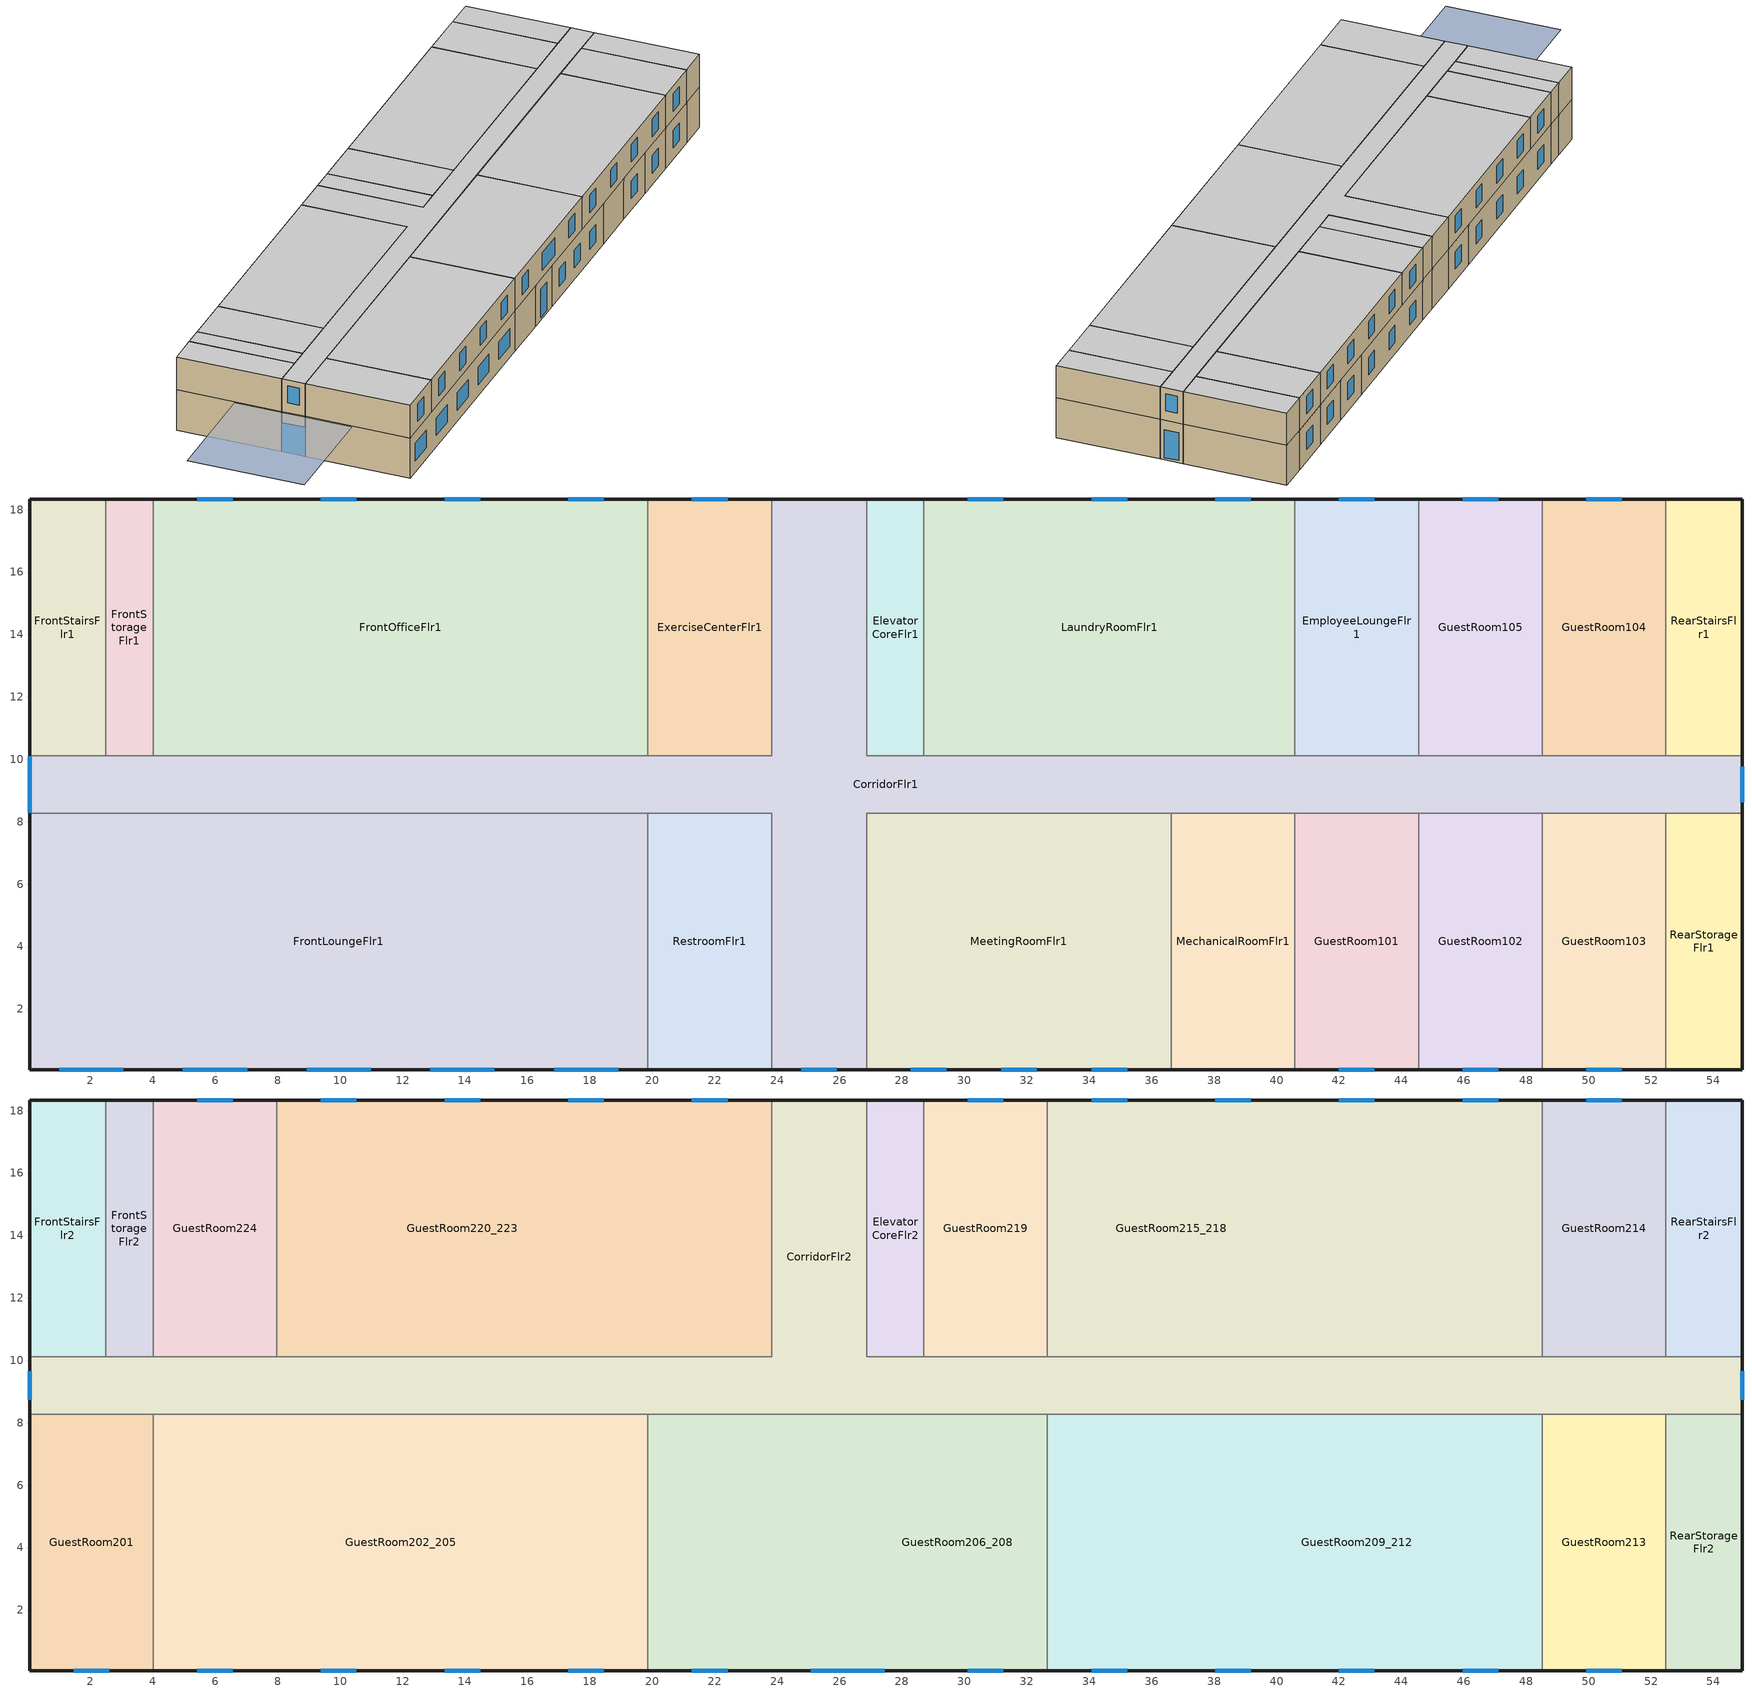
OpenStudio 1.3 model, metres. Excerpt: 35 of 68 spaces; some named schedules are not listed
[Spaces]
FrontStairsFlr1
 floor ground (ext-slab): 2.49,18.34 2.49,10.11 0.05,10.11 0.05,18.34 z0
 wall outside (Steel Frame Res Ext Wall): 2.49,18.34 0.05,18.34 0.05,10.11 z0:3.35
 wall to CorridorFlr1 (int-walls): 0.05,10.11 2.49,10.11 z0:3.35
 wall to FrontStorageFlr1 (int-walls): 2.49,10.11 2.49,18.34 z0:3.35
GuestRoom104
 floor ground (ext-slab): 52.47,18.34 52.47,10.11 48.51,10.11 48.51,18.34 z0
 wall outside (Steel Frame Res Ext Wall): 52.47,18.34 48.51,18.34 z0:3.35
 wall to RearStairsFlr1 (int-walls): 52.47,10.11 52.47,18.34 z0:3.35
 wall to GuestRoom105 (int-walls): 48.51,18.34 48.51,10.11 z0:3.35
 wall to CorridorFlr1 (int-walls): 48.51,10.11 52.47,10.11 z0:3.35
 window (Window Res Fixed): 51.06,18.34 49.92,18.34 z0.95:2.4
CorridorFlr1
 floor ground (ext-slab): 26.87,18.34 26.87,10.11 54.91,10.11 54.91,8.28 26.87,8.28 26.87,0.05 23.82,0.05 23.82,8.28 0.05,8.28 0.05,10.11 23.82,10.11 23.82,18.34 z0
 wall outside (Steel Frame Res Ext Wall): 54.91,8.28 54.91,10.11 / 23.82,0.05 26.87,0.05 / 0.05,10.11 0.05,8.28 / 26.87,18.34 23.82,18.34 z0:3.35
 wall to LaundryRoomFlr1 (int-walls): 40.59,10.11 28.7,10.11 z0:3.35
 wall to ExerciseCenterFlr1 (int-walls): 23.82,18.34 23.82,10.11 19.86,10.11 z0:3.35
 wall to RearStorageFlr1 (int-walls): 52.47,8.28 54.91,8.28 z0:3.35
 wall to GuestRoom103 (int-walls): 48.51,8.28 52.47,8.28 z0:3.35
 wall to EmployeeLoungeFlr1 (int-walls): 44.55,10.11 40.59,10.11 z0:3.35
 wall to RestroomFlr1 (int-walls): 19.86,8.28 23.82,8.28 23.82,0.05 z0:3.35
 wall to MechanicalRoomFlr1 (int-walls): 36.62,8.28 40.59,8.28 z0:3.35
 wall to ElevatorCoreFlr1 (int-walls): 28.7,10.11 26.87,10.11 26.87,18.34 z0:3.35
 wall to GuestRoom105 (int-walls): 48.51,10.11 44.55,10.11 z0:3.35
 wall to RearStairsFlr1 (int-walls): 54.91,10.11 52.47,10.11 z0:3.35
 wall to MeetingRoomFlr1 (int-walls): 26.87,0.05 26.87,8.28 36.62,8.28 z0:3.35
 wall to GuestRoom102 (int-walls): 44.55,8.28 48.51,8.28 z0:3.35
 wall to GuestRoom101 (int-walls): 40.59,8.28 44.55,8.28 z0:3.35
 wall to FrontStorageFlr1 (int-walls): 4.01,10.11 2.49,10.11 z0:3.35
 wall to FrontLoungeFlr1 (int-walls): 0.05,8.28 19.86,8.28 z0:3.35
 wall to FrontOfficeFlr1 (int-walls): 19.86,10.11 4.01,10.11 z0:3.35
 window (Window Non-res Fixed): 54.91,8.62 54.91,9.76 / 24.78,0.05 25.92,0.05 z0.19:2.55; 0.05,10.11 0.05,8.28 z0:2.44
GuestRoom103
 floor ground (ext-slab): 52.47,8.28 52.47,0.05 48.51,0.05 48.51,8.28 z0
 wall outside (Steel Frame Res Ext Wall): 48.51,0.05 52.47,0.05 z0:3.35
 wall to GuestRoom102 (int-walls): 48.51,8.28 48.51,0.05 z0:3.35
 wall to RearStorageFlr1 (int-walls): 52.47,0.05 52.47,8.28 z0:3.35
 window (Window Res Fixed): 49.92,0.05 51.06,0.05 z0.95:2.4
FrontOfficeFlr1
 floor ground (ext-slab): 19.86,18.34 19.86,10.11 4.01,10.11 4.01,18.34 z0
 wall outside (Steel Frame Res Ext Wall): 19.86,18.34 4.01,18.34 z0:3.35
 wall to ExerciseCenterFlr1 (int-walls): 19.86,10.11 19.86,18.34 z0:3.35
 wall to FrontStorageFlr1 (int-walls): 4.01,18.34 4.01,10.11 z0:3.35
 window (Window Non-res Fixed): 6.56,18.34 5.42,18.34 / 14.49,18.34 13.35,18.34 / 18.45,18.34 17.31,18.34 / 10.52,18.34 9.38,18.34 z0.95:2.4
EmployeeLoungeFlr1
 floor ground (ext-slab): 44.55,18.34 44.55,10.11 40.59,10.11 40.59,18.34 z0
 wall outside (Steel Frame Res Ext Wall): 44.55,18.34 40.59,18.34 z0:3.35
 wall to LaundryRoomFlr1 (int-walls): 40.59,18.34 40.59,10.11 z0:3.35
 wall to GuestRoom105 (int-walls): 44.55,10.11 44.55,18.34 z0:3.35
 window (Window Non-res Fixed): 43.14,18.34 42,18.34 z0.95:2.4
GuestRoom101
 floor ground (ext-slab): 44.55,8.28 44.55,0.05 40.59,0.05 40.59,8.28 z0
 wall outside (Steel Frame Res Ext Wall): 40.59,0.05 44.55,0.05 z0:3.35
 wall to GuestRoom102 (int-walls): 44.55,0.05 44.55,8.28 z0:3.35
 wall to MechanicalRoomFlr1 (int-walls): 40.59,8.28 40.59,0.05 z0:3.35
 window (Window Res Fixed): 42,0.05 43.14,0.05 z0.95:2.4
GuestRoom102
 floor ground (ext-slab): 48.51,8.28 48.51,0.05 44.55,0.05 44.55,8.28 z0
 wall outside (Steel Frame Res Ext Wall): 44.55,0.05 48.51,0.05 z0:3.35
 window (Window Res Fixed): 45.96,0.05 47.1,0.05 z0.95:2.4
RearStorageFlr1
 floor ground (ext-slab): 54.91,8.28 54.91,0.05 52.47,0.05 52.47,8.28 z0
 wall outside (Steel Frame Res Ext Wall): 52.47,0.05 54.91,0.05 54.91,8.28 z0:3.35
ElevatorCoreFlr1
 floor ground (ext-slab): 28.7,18.34 28.7,10.11 26.87,10.11 26.87,18.34 z0
 wall outside (Steel Frame Res Ext Wall): 28.7,18.34 26.87,18.34 z0:3.35
 wall to LaundryRoomFlr1 (int-walls): 28.7,10.11 28.7,18.34 z0:3.35
MeetingRoomFlr1
 floor ground (ext-slab): 36.62,8.28 36.62,0.05 26.87,0.05 26.87,8.28 z0
 wall outside (Steel Frame Res Ext Wall): 26.87,0.05 36.62,0.05 z0:3.35
 wall to MechanicalRoomFlr1 (int-walls): 36.62,0.05 36.62,8.28 z0:3.35
 window (Window Non-res Fixed): 34.07,0.05 35.21,0.05 / 28.28,0.05 29.42,0.05 / 31.18,0.05 32.32,0.05 z0.95:2.4
ExerciseCenterFlr1
 floor ground (ext-slab): 23.82,18.34 23.82,10.11 19.86,10.11 19.86,18.34 z0
 wall outside (Steel Frame Res Ext Wall): 23.82,18.34 19.86,18.34 z0:3.35
 window (Window Non-res Fixed): 22.41,18.34 21.27,18.34 z0.95:2.4
FrontLoungeFlr1
 floor ground (ext-slab): 19.86,8.28 19.86,0.05 0.05,0.05 0.05,8.28 z0
 wall outside (Steel Frame Res Ext Wall): 0.05,8.28 0.05,0.05 19.86,0.05 z0:3.35
 wall to RestroomFlr1 (int-walls): 19.86,0.05 19.86,8.28 z0:3.35
 window (Window Non-res Fixed): 1,0.05 3.06,0.05 / 16.85,0.05 18.91,0.05 / 12.89,0.05 14.94,0.05 / 4.96,0.05 7.02,0.05 / 8.93,0.05 10.98,0.05 z0.95:2.4
MechanicalRoomFlr1
 floor ground (ext-slab): 40.59,8.28 40.59,0.05 36.62,0.05 36.62,8.28 z0
 wall outside (Steel Frame Res Ext Wall): 36.62,0.05 40.59,0.05 z0:3.35
LaundryRoomFlr1
 floor ground (ext-slab): 40.59,18.34 40.59,10.11 28.7,10.11 28.7,18.34 z0
 wall outside (Steel Frame Res Ext Wall): 40.59,18.34 28.7,18.34 z0:3.35
 window (Window Non-res Fixed): 31.25,18.34 30.11,18.34 / 35.21,18.34 34.07,18.34 / 39.17,18.34 38.04,18.34 z0.95:2.4
RestroomFlr1
 floor ground (ext-slab): 23.82,8.28 23.82,0.05 19.86,0.05 19.86,8.28 z0
 wall outside (Steel Frame Res Ext Wall): 19.86,0.05 23.82,0.05 z0:3.35
FrontStorageFlr1
 floor ground (ext-slab): 4.01,18.34 4.01,10.11 2.49,10.11 2.49,18.34 z0
 wall outside (Steel Frame Res Ext Wall): 4.01,18.34 2.49,18.34 z0:3.35
GuestRoom105
 floor ground (ext-slab): 48.51,18.34 48.51,10.11 44.55,10.11 44.55,18.34 z0
 wall outside (Steel Frame Res Ext Wall): 48.51,18.34 44.55,18.34 z0:3.35
 window (Window Res Fixed): 47.1,18.34 45.96,18.34 z0.95:2.4
RearStairsFlr1
 floor ground (ext-slab): 54.91,18.34 54.91,10.11 52.47,10.11 52.47,18.34 z0
 wall outside (Steel Frame Res Ext Wall): 54.91,10.11 54.91,18.34 52.47,18.34 z0:3.35
FrontStairsFlr2
 floor to FrontStairsFlr1 (INT-FLOOR-TOPSIDE): 2.49,18.34 2.49,10.11 0.05,10.11 0.05,18.34 z3.35
 wall outside (Steel Frame Res Ext Wall): 2.49,18.34 0.05,18.34 0.05,10.11 z3.35:6.1
 wall to CorridorFlr2 (int-walls): 0.05,10.11 2.49,10.11 z3.35:6.1
 wall to FrontStorageFlr2 (int-walls): 2.49,10.11 2.49,18.34 z3.35:6.1
 ceiling to FrontStairsFlr3 (INT-FLOOR-UNDERSIDE): 2.49,10.11 2.49,18.34 0.05,18.34 0.05,10.11 z6.1
CorridorFlr2
 floor to CorridorFlr1 (INT-FLOOR-TOPSIDE): 26.87,18.34 26.87,10.11 54.91,10.11 54.91,8.28 0.05,8.28 0.05,10.11 23.82,10.11 23.82,18.34 z3.35
 wall outside (Steel Frame Res Ext Wall): 0.05,10.11 0.05,8.28 / 54.91,8.28 54.91,10.11 / 26.87,18.34 23.82,18.34 z3.35:6.1
 wall to GuestRoom206_208 (int-walls): 19.86,8.28 32.66,8.28 z3.35:6.1
 wall to ElevatorCoreFlr2 (int-walls): 28.7,10.11 26.87,10.11 26.87,18.34 z3.35:6.1
 wall to GuestRoom201 (int-walls): 0.05,8.28 4.01,8.28 z3.35:6.1
 wall to GuestRoom219 (int-walls): 32.66,10.11 28.7,10.11 z3.35:6.1
 wall to GuestRoom209_212 (int-walls): 32.66,8.28 48.51,8.28 z3.35:6.1
 wall to GuestRoom202_205 (int-walls): 4.01,8.28 19.86,8.28 z3.35:6.1
 wall to FrontStorageFlr2 (int-walls): 4.01,10.11 2.49,10.11 z3.35:6.1
 wall to GuestRoom220_223 (int-walls): 23.82,18.34 23.82,10.11 7.97,10.11 z3.35:6.1
 wall to GuestRoom215_218 (int-walls): 48.51,10.11 32.66,10.11 z3.35:6.1
 wall to GuestRoom224 (int-walls): 7.97,10.11 4.01,10.11 z3.35:6.1
 wall to GuestRoom214 (int-walls): 52.47,10.11 48.51,10.11 z3.35:6.1
 wall to GuestRoom213 (int-walls): 48.51,8.28 52.47,8.28 z3.35:6.1
 wall to RearStorageFlr2 (int-walls): 52.47,8.28 54.91,8.28 z3.35:6.1
 wall to RearStairsFlr2 (int-walls): 54.91,10.11 52.47,10.11 z3.35:6.1
 window (Window Non-res Fixed): 54.91,8.73 54.91,9.66 / 0.05,9.66 0.05,8.73 z4.19:5.61
 ceiling to CorridorFlr3 (INT-FLOOR-UNDERSIDE): 54.91,8.28 54.91,10.11 26.87,10.11 26.87,18.34 23.82,18.34 23.82,10.11 0.05,10.11 0.05,8.28 z6.1
GuestRoom220_223
 floor to ExerciseCenterFlr1 (INT-FLOOR-TOPSIDE): 23.82,18.34 23.82,10.11 19.86,10.11 19.86,18.34 z3.35
 floor to FrontOfficeFlr1 (INT-FLOOR-TOPSIDE): 19.86,18.34 19.86,10.11 7.97,10.11 7.97,18.34 z3.35
 wall outside (Steel Frame Res Ext Wall): 23.82,18.34 7.97,18.34 z3.35:6.1
 wall to GuestRoom224 (int-walls): 7.97,18.34 7.97,10.11 z3.35:6.1
 window (Window Res Fixed): 14.49,18.34 13.35,18.34 / 22.41,18.34 21.27,18.34 / 18.45,18.34 17.31,18.34 / 10.52,18.34 9.38,18.34 z4:5.45
 ceiling to GuestRoom320_323 (INT-FLOOR-UNDERSIDE): 23.82,10.11 23.82,18.34 7.97,18.34 7.97,10.11 z6.1
GuestRoom214
 floor to GuestRoom104 (INT-FLOOR-TOPSIDE): 52.47,18.34 52.47,10.11 48.51,10.11 48.51,18.34 z3.35
 wall outside (Steel Frame Res Ext Wall): 52.47,18.34 48.51,18.34 z3.35:6.1
 wall to GuestRoom215_218 (int-walls): 48.51,18.34 48.51,10.11 z3.35:6.1
 wall to RearStairsFlr2 (int-walls): 52.47,10.11 52.47,18.34 z3.35:6.1
 window (Window Res Fixed): 51.06,18.34 49.92,18.34 z4:5.45
 ceiling to GuestRoom314 (INT-FLOOR-UNDERSIDE): 52.47,10.11 52.47,18.34 48.51,18.34 48.51,10.11 z6.1
GuestRoom219
 floor to LaundryRoomFlr1 (INT-FLOOR-TOPSIDE): 32.66,18.34 32.66,10.11 28.7,10.11 28.7,18.34 z3.35
 wall outside (Steel Frame Res Ext Wall): 32.66,18.34 28.7,18.34 z3.35:6.1
 wall to GuestRoom215_218 (int-walls): 32.66,10.11 32.66,18.34 z3.35:6.1
 wall to ElevatorCoreFlr2 (int-walls): 28.7,18.34 28.7,10.11 z3.35:6.1
 window (Window Res Fixed): 31.25,18.34 30.11,18.34 z4:5.45
 ceiling to GuestRoom319 (INT-FLOOR-UNDERSIDE): 32.66,10.11 32.66,18.34 28.7,18.34 28.7,10.11 z6.1
RearStorageFlr2
 floor to RearStorageFlr1 (INT-FLOOR-TOPSIDE): 54.91,8.28 54.91,0.05 52.47,0.05 52.47,8.28 z3.35
 wall outside (Steel Frame Res Ext Wall): 52.47,0.05 54.91,0.05 54.91,8.28 z3.35:6.1
 wall to GuestRoom213 (int-walls): 52.47,8.28 52.47,0.05 z3.35:6.1
 ceiling to RearStorageFlr3 (INT-FLOOR-UNDERSIDE): 54.91,0.05 54.91,8.28 52.47,8.28 52.47,0.05 z6.1
RearStairsFlr2
 floor to RearStairsFlr1 (INT-FLOOR-TOPSIDE): 54.91,18.34 54.91,10.11 52.47,10.11 52.47,18.34 z3.35
 wall outside (Steel Frame Res Ext Wall): 54.91,10.11 54.91,18.34 52.47,18.34 z3.35:6.1
 ceiling to RearStairsFlr3 (INT-FLOOR-UNDERSIDE): 54.91,10.11 54.91,18.34 52.47,18.34 52.47,10.11 z6.1
GuestRoom224
 floor to FrontOfficeFlr1 (INT-FLOOR-TOPSIDE): 7.97,18.34 7.97,10.11 4.01,10.11 4.01,18.34 z3.35
 wall outside (Steel Frame Res Ext Wall): 7.97,18.34 4.01,18.34 z3.35:6.1
 wall to FrontStorageFlr2 (int-walls): 4.01,18.34 4.01,10.11 z3.35:6.1
 window (Window Res Fixed): 6.56,18.34 5.42,18.34 z4:5.45
 ceiling to GuestRoom324 (INT-FLOOR-UNDERSIDE): 7.97,10.11 7.97,18.34 4.01,18.34 4.01,10.11 z6.1
ElevatorCoreFlr2
 floor to ElevatorCoreFlr1 (INT-FLOOR-TOPSIDE): 28.7,18.34 28.7,10.11 26.87,10.11 26.87,18.34 z3.35
 wall outside (Steel Frame Res Ext Wall): 28.7,18.34 26.87,18.34 z3.35:6.1
 ceiling to ElevatorCoreFlr3 (INT-FLOOR-UNDERSIDE): 28.7,10.11 28.7,18.34 26.87,18.34 26.87,10.11 z6.1
GuestRoom213
 floor to GuestRoom103 (INT-FLOOR-TOPSIDE): 52.47,8.28 52.47,0.05 48.51,0.05 48.51,8.28 z3.35
 wall outside (Steel Frame Res Ext Wall): 48.51,0.05 52.47,0.05 z3.35:6.1
 wall to GuestRoom209_212 (int-walls): 48.51,8.28 48.51,0.05 z3.35:6.1
 window (Window Res Fixed): 49.92,0.05 51.06,0.05 z4:5.45
 ceiling to GuestRoom313 (INT-FLOOR-UNDERSIDE): 52.47,0.05 52.47,8.28 48.51,8.28 48.51,0.05 z6.1
GuestRoom209_212
 floor to MeetingRoomFlr1 (INT-FLOOR-TOPSIDE): 36.62,8.28 36.62,0.05 32.66,0.05 32.66,8.28 z3.35
 floor to GuestRoom102 (INT-FLOOR-TOPSIDE): 48.51,8.28 48.51,0.05 44.55,0.05 44.55,8.28 z3.35
 floor to GuestRoom101 (INT-FLOOR-TOPSIDE): 44.55,8.28 44.55,0.05 40.59,0.05 40.59,8.28 z3.35
 floor to MechanicalRoomFlr1 (INT-FLOOR-TOPSIDE): 40.59,8.28 40.59,0.05 36.62,0.05 36.62,8.28 z3.35
 wall outside (Steel Frame Res Ext Wall): 32.66,0.05 48.51,0.05 z3.35:6.1
 wall to GuestRoom206_208 (int-walls): 32.66,8.28 32.66,0.05 z3.35:6.1
 window (Window Res Fixed): 42,0.05 43.14,0.05 / 38.04,0.05 39.17,0.05 / 45.96,0.05 47.1,0.05 / 34.07,0.05 35.21,0.05 z4:5.45
 ceiling to GuestRoom309_312 (INT-FLOOR-UNDERSIDE): 48.51,0.05 48.51,8.28 32.66,8.28 32.66,0.05 z6.1
GuestRoom215_218
 floor to GuestRoom105 (INT-FLOOR-TOPSIDE): 48.51,18.34 48.51,10.11 44.55,10.11 44.55,18.34 z3.35
 floor to EmployeeLoungeFlr1 (INT-FLOOR-TOPSIDE): 44.55,18.34 44.55,10.11 40.59,10.11 40.59,18.34 z3.35
 floor to LaundryRoomFlr1 (INT-FLOOR-TOPSIDE): 40.59,18.34 40.59,10.11 32.66,10.11 32.66,18.34 z3.35
 wall outside (Steel Frame Res Ext Wall): 48.51,18.34 32.66,18.34 z3.35:6.1
 window (Window Res Fixed): 39.17,18.34 38.04,18.34 / 47.1,18.34 45.96,18.34 / 35.21,18.34 34.07,18.34 / 43.14,18.34 42,18.34 z4:5.45
 ceiling to GuestRoom315_318 (INT-FLOOR-UNDERSIDE): 48.51,10.11 48.51,18.34 32.66,18.34 32.66,10.11 z6.1
GuestRoom201
 floor to FrontLoungeFlr1 (INT-FLOOR-TOPSIDE): 4.01,8.28 4.01,0.05 0.05,0.05 0.05,8.28 z3.35
 wall outside (Steel Frame Res Ext Wall): 0.05,8.28 0.05,0.05 4.01,0.05 z3.35:6.1
 wall to GuestRoom202_205 (int-walls): 4.01,0.05 4.01,8.28 z3.35:6.1
 window (Window Res Fixed): 1.46,0.05 2.6,0.05 z4:5.45
 ceiling to GuestRoom301 (INT-FLOOR-UNDERSIDE): 4.01,0.05 4.01,8.28 0.05,8.28 0.05,0.05 z6.1
FrontStorageFlr2
 floor to FrontStorageFlr1 (INT-FLOOR-TOPSIDE): 4.01,18.34 4.01,10.11 2.49,10.11 2.49,18.34 z3.35
 wall outside (Steel Frame Res Ext Wall): 4.01,18.34 2.49,18.34 z3.35:6.1
 ceiling to FrontStorageFlr3 (INT-FLOOR-UNDERSIDE): 4.01,10.11 4.01,18.34 2.49,18.34 2.49,10.11 z6.1
GuestRoom202_205
 floor to FrontLoungeFlr1 (INT-FLOOR-TOPSIDE): 19.86,8.28 19.86,0.05 4.01,0.05 4.01,8.28 z3.35
 wall outside (Steel Frame Res Ext Wall): 4.01,0.05 19.86,0.05 z3.35:6.1
 wall to GuestRoom206_208 (int-walls): 19.86,0.05 19.86,8.28 z3.35:6.1
 window (Window Res Fixed): 17.31,0.05 18.45,0.05 / 9.38,0.05 10.52,0.05 / 13.35,0.05 14.49,0.05 / 5.42,0.05 6.56,0.05 z4:5.45
 ceiling to GuestRoom302_305 (INT-FLOOR-UNDERSIDE): 19.86,0.05 19.86,8.28 4.01,8.28 4.01,0.05 z6.1
GuestRoom206_208
 floor to RestroomFlr1 (INT-FLOOR-TOPSIDE): 23.82,8.28 23.82,0.05 19.86,0.05 19.86,8.28 z3.35
 floor to MeetingRoomFlr1 (INT-FLOOR-TOPSIDE): 32.66,8.28 32.66,0.05 26.87,0.05 26.87,8.28 z3.35
 floor to CorridorFlr1 (INT-FLOOR-TOPSIDE): 26.87,8.28 26.87,0.05 23.82,0.05 23.82,8.28 z3.35
 wall outside (Steel Frame Res Ext Wall): 19.86,0.05 32.66,0.05 z3.35:6.1
 window (Window Res Fixed): 25.08,0.05 27.44,0.05 / 30.11,0.05 31.25,0.05 / 21.27,0.05 22.41,0.05 z4:5.45
 ceiling to GuestRoom306_308 (INT-FLOOR-UNDERSIDE): 32.66,0.05 32.66,8.28 19.86,8.28 19.86,0.05 z6.1
shading: 0,4.57 0,13.72 -9.14,13.72 -9.14,4.57 z3.35
[Site]
USA CA-LOS ANGELES: Latitude {deg}=33.92; Longitude {deg}=-118.4; Time Zone {hr}=-8; Elevation {m}=32; Terrain=City
[Building]
Ref Bldg Small Hotel Post1980_v1.3_5.0: North Axis {deg}=0
[SizingPeriod:DesignDay] Barometric Pressure {Pa}=100941; Rain Indicator=0; Snow Indicator=0; Day of Month=21; Daylight Saving Time Indicator=0; Humidity Indicating Type=Wetbulb; Solar Model Indicator=ASHRAEClearSky
Name | Maximum Dry-Bulb Temperature {C} | Daily Dry-Bulb Temperature Range {deltaC} | Humidity Indicating Conditions at Maximum Dry-Bulb {BasedOnField A3} | Wind Speed {m/s} | Wind Direction {deg} | Sky Clearness | Month | Day Type
LOS_ANGELES Ann Htg 99.6% Condns DB | 6.6 | 0 | 6.6 | 2.5 | 80 | 0 | 1 | WinterDesignDay
LOS_ANGELES Ann Clg .4% Condns WB=>MDB | 25.5 | 6 | 21.1 | 4.2 | 250 | 1 | 8 | SummerDesignDay
[Construction]
Steel Frame Res Ext Wall: Wood Siding, Steel Frame Res Wall Insulation, 1/2IN Gypsum
int-walls: 1/2IN Gypsum, 1/2IN Gypsum
InteriorFurnishings: Std Wood 6inch
INT-FLOOR-UNDERSIDE: CP02 CARPET PAD, MAT-CC05 4 HW CONCRETE
INT-FLOOR-TOPSIDE: MAT-CC05 4 HW CONCRETE, CP02 CARPET PAD
Window Res Fixed: Res Fixed Assembly Window
Window Non-res Fixed: NonRes Fixed Assembly Window
ext-slab: HW CONCRETE, CP02 CARPET PAD
[Material] Thermal Absorptance=0.9
Name | Roughness | Thickness {m} | Conductivity {W/m-K} | Density {kg/m3} | Specific Heat {J/kg-K} | Solar Absorptance | Visible Absorptance
Wood Siding | MediumSmooth | 0.01 | 0.11 | 544.62 | 1210 | 0.78 | 0.78
Steel Frame Res Wall Insulation | MediumRough | 0.0235471 | 0.049 | 265 | 836.8 | 0.7 | 0.7
1/2IN Gypsum | Smooth | 0.0127 | 0.16 | 784.9 | 830 | 0.92 | 0.92
Std Wood 6inch | MediumSmooth | 0.15 | 0.12 | 540 | 1210 | 0.7 | 0.7
MAT-CC05 4 HW CONCRETE; HW CONCRETE | Rough | 0.1016 | 1.311 | 2240 | 836.8 | 0.7 | 0.7
[Material:NoMass]
CP02 CARPET PAD: Roughness=VeryRough; Thermal Resistance {m2-K/W}=0.2165; Thermal Absorptance=0.9; Solar Absorptance=0.7; Visible Absorptance=0.8
[WindowMaterial:SimpleGlazingSystem] U-Factor {W/m2-K}=6.92716; Solar Heat Gain Coefficient=0.44
Res Fixed Assembly Window; NonRes Fixed Assembly Window
[ThermalZone] Multiplier=1; Use Ideal Air Loads=No
Name | Thermostat
GuestRoom220_223 Thermal Zone | ThermostatSetpoint:DualSetpoint #2
FrontStairsFlr2 Thermal Zone | ThermostatSetpoint:DualSetpoint #3
EmployeeLoungeFlr1 Thermal Zone | ThermostatSetpoint:DualSetpoint #7
CorridorFlr2 Thermal Zone | ThermostatSetpoint:DualSetpoint #8
GuestRoom103 Thermal Zone | ThermostatSetpoint:DualSetpoint #11
GuestRoom202_205 Thermal Zone | ThermostatSetpoint:DualSetpoint #13
FrontStorageFlr1 Thermal Zone | ThermostatSetpoint:DualSetpoint #14
FrontStairsFlr1 Thermal Zone | ThermostatSetpoint:DualSetpoint #15
GuestRoom104 Thermal Zone | ThermostatSetpoint:DualSetpoint #19
GuestRoom214 Thermal Zone | ThermostatSetpoint:DualSetpoint #21
CorridorFlr1 Thermal Zone | ThermostatSetpoint:DualSetpoint #22
GuestRoom219 Thermal Zone | ThermostatSetpoint:DualSetpoint #25
GuestRoom102 Thermal Zone | ThermostatSetpoint:DualSetpoint #26
MechanicalRoomFlr1 Thermal Zone | ThermostatSetpoint:DualSetpoint #27
FrontOfficeFlr1 Thermal Zone | ThermostatSetpoint:DualSetpoint #30
RearStorageFlr2 Thermal Zone | ThermostatSetpoint:DualSetpoint #31
GuestRoom101 Thermal Zone | ThermostatSetpoint:DualSetpoint #34
RearStorageFlr1 Thermal Zone | ThermostatSetpoint:DualSetpoint #37
ElevatorCoreFlr1 Thermal Zone; ElevatorCoreFlr2 Thermal Zone
RearStairsFlr2 Thermal Zone | ThermostatSetpoint:DualSetpoint #38
GuestRoom224 Thermal Zone | ThermostatSetpoint:DualSetpoint #39
RestroomFlr1 Thermal Zone | ThermostatSetpoint:DualSetpoint #40
ExerciseCenterFlr1 Thermal Zone | ThermostatSetpoint:DualSetpoint #41
MeetingRoomFlr1 Thermal Zone | ThermostatSetpoint:DualSetpoint #44
GuestRoom213 Thermal Zone | ThermostatSetpoint:DualSetpoint #47
GuestRoom201 Thermal Zone | ThermostatSetpoint:DualSetpoint #50
GuestRoom209_212 Thermal Zone | ThermostatSetpoint:DualSetpoint #51
GuestRoom206_208 Thermal Zone | ThermostatSetpoint:DualSetpoint #52
GuestRoom215_218 Thermal Zone | ThermostatSetpoint:DualSetpoint #54
FrontLoungeFlr1 Thermal Zone | ThermostatSetpoint:DualSetpoint #55
GuestRoom105 Thermal Zone | ThermostatSetpoint:DualSetpoint #56
LaundryRoomFlr1 Thermal Zone | ThermostatSetpoint:DualSetpoint #57
FrontStorageFlr2 Thermal Zone | ThermostatSetpoint:DualSetpoint #59
RearStairsFlr1 Thermal Zone | ThermostatSetpoint:DualSetpoint #62
[Space] Part of Total Floor Area=Yes
Name | Thermal Zone
GuestRoom220_223 | GuestRoom220_223 Thermal Zone
FrontStairsFlr2 | FrontStairsFlr2 Thermal Zone
EmployeeLoungeFlr1 | EmployeeLoungeFlr1 Thermal Zone
CorridorFlr2 | CorridorFlr2 Thermal Zone
GuestRoom103 | GuestRoom103 Thermal Zone
GuestRoom202_205 | GuestRoom202_205 Thermal Zone
FrontStorageFlr1 | FrontStorageFlr1 Thermal Zone
FrontStairsFlr1 | FrontStairsFlr1 Thermal Zone
GuestRoom104 | GuestRoom104 Thermal Zone
GuestRoom214 | GuestRoom214 Thermal Zone
CorridorFlr1 | CorridorFlr1 Thermal Zone
GuestRoom219 | GuestRoom219 Thermal Zone
GuestRoom102 | GuestRoom102 Thermal Zone
MechanicalRoomFlr1 | MechanicalRoomFlr1 Thermal Zone
FrontOfficeFlr1 | FrontOfficeFlr1 Thermal Zone
RearStorageFlr2 | RearStorageFlr2 Thermal Zone
GuestRoom101 | GuestRoom101 Thermal Zone
RearStorageFlr1 | RearStorageFlr1 Thermal Zone
ElevatorCoreFlr1 | ElevatorCoreFlr1 Thermal Zone
RearStairsFlr2 | RearStairsFlr2 Thermal Zone
GuestRoom224 | GuestRoom224 Thermal Zone
RestroomFlr1 | RestroomFlr1 Thermal Zone
ExerciseCenterFlr1 | ExerciseCenterFlr1 Thermal Zone
ElevatorCoreFlr2 | ElevatorCoreFlr2 Thermal Zone
MeetingRoomFlr1 | MeetingRoomFlr1 Thermal Zone
GuestRoom213 | GuestRoom213 Thermal Zone
GuestRoom201 | GuestRoom201 Thermal Zone
GuestRoom209_212 | GuestRoom209_212 Thermal Zone
GuestRoom206_208 | GuestRoom206_208 Thermal Zone
GuestRoom215_218 | GuestRoom215_218 Thermal Zone
FrontLoungeFlr1 | FrontLoungeFlr1 Thermal Zone
GuestRoom105 | GuestRoom105 Thermal Zone
LaundryRoomFlr1 | LaundryRoomFlr1 Thermal Zone
FrontStorageFlr2 | FrontStorageFlr2 Thermal Zone
RearStairsFlr1 | RearStairsFlr1 Thermal Zone
[ThermostatSetpoint:DualSetpoint]
Name | Heating Setpoint Temperature Schedule | Cooling Setpoint Temperature Schedule
ThermostatSetpoint:DualSetpoint #2; ThermostatSetpoint:DualSetpoint #7; ThermostatSetpoint:DualSetpoint #8; ThermostatSetpoint:DualSetpoint #11; ThermostatSetpoint:DualSetpoint #13; ThermostatSetpoint:DualSetpoint #19; ThermostatSetpoint:DualSetpoint #21; ThermostatSetpoint:DualSetpoint #22; ThermostatSetpoint:DualSetpoint #25; ThermostatSetpoint:DualSetpoint #26; ThermostatSetpoint:DualSetpoint #27; ThermostatSetpoint:DualSetpoint #30; ThermostatSetpoint:DualSetpoint #34; ThermostatSetpoint:DualSetpoint #39; ThermostatSetpoint:DualSetpoint #40; ThermostatSetpoint:DualSetpoint #41; ThermostatSetpoint:DualSetpoint #44; ThermostatSetpoint:DualSetpoint #47; ThermostatSetpoint:DualSetpoint #50; ThermostatSetpoint:DualSetpoint #51; ThermostatSetpoint:DualSetpoint #52; ThermostatSetpoint:DualSetpoint #54; ThermostatSetpoint:DualSetpoint #55; ThermostatSetpoint:DualSetpoint #56; ThermostatSetpoint:DualSetpoint #57 | HTGSETP_SCH | CLGSETP_SCH
ThermostatSetpoint:DualSetpoint #3; ThermostatSetpoint:DualSetpoint #14; ThermostatSetpoint:DualSetpoint #15; ThermostatSetpoint:DualSetpoint #31; ThermostatSetpoint:DualSetpoint #37; ThermostatSetpoint:DualSetpoint #38; ThermostatSetpoint:DualSetpoint #59; ThermostatSetpoint:DualSetpoint #62 | UnitHeater_HtgSP_Sch | UnitHeater_ClgSP_Sch
[SpaceInfiltration:DesignFlowRate] Design Flow Rate Calculation Method=Flow/ExteriorArea; Flow per Exterior Surface Area {m3/s-m2}=0.001133; Constant Term Coefficient=1; Temperature Term Coefficient=0; Velocity Term Coefficient=0; Velocity Squared Term Coefficient=0
Name | Space or SpaceType | Schedule
FrontStairsFlr2_Infiltration | FrontStairsFlr2 | INFIL_SCH
GuestRoom206_208_Infiltration | GuestRoom206_208 | INFIL_HALF_ON_SCH
ElevatorCoreFlr1_Infiltration | ElevatorCoreFlr1 | INFIL_HALF_ON_SCH
GuestRoom105_Infiltration | GuestRoom105 | INFIL_HALF_ON_SCH
MechanicalRoomFlr1_Infiltration | MechanicalRoomFlr1 | INFIL_HALF_ON_SCH
FrontStorageFlr1_Infiltration | FrontStorageFlr1 | INFIL_HALF_ON_SCH
GuestRoom104_Infiltration | GuestRoom104 | INFIL_HALF_ON_SCH
GuestRoom103_Infiltration | GuestRoom103 | INFIL_HALF_ON_SCH
GuestRoom219_Infiltration | GuestRoom219 | INFIL_HALF_ON_SCH
ElevatorCoreFlr2_Infiltration | ElevatorCoreFlr2 | INFIL_HALF_ON_SCH
GuestRoom214_Infiltration | GuestRoom214 | INFIL_HALF_ON_SCH
MeetingRoomFlr1_Infiltration | MeetingRoomFlr1 | INFIL_HALF_ON_SCH
RearStorageFlr2_Infiltration | RearStorageFlr2 | INFIL_HALF_ON_SCH
FrontLoungeFlr1_Infiltration | FrontLoungeFlr1 | INFIL_HALF_ON_SCH
GuestRoom209_212_Infiltration | GuestRoom209_212 | INFIL_HALF_ON_SCH
FrontStairsFlr1_Infiltration | FrontStairsFlr1 | INFIL_SCH
GuestRoom101_Infiltration | GuestRoom101 | INFIL_HALF_ON_SCH
RearStairsFlr2_Infiltration | RearStairsFlr2 | INFIL_SCH
GuestRoom102_Infiltration | GuestRoom102 | INFIL_HALF_ON_SCH
FrontStorageFlr2_Infiltration | FrontStorageFlr2 | INFIL_HALF_ON_SCH
GuestRoom201_Infiltration | GuestRoom201 | INFIL_HALF_ON_SCH
CorridorFlr2_Infiltration | CorridorFlr2 | INFIL_HALF_ON_SCH
EmployeeLoungeFlr1_Infiltration | EmployeeLoungeFlr1 | INFIL_HALF_ON_SCH
GuestRoom220_223_Infiltration | GuestRoom220_223 | INFIL_HALF_ON_SCH
LaundryRoomFlr1_Infiltration | LaundryRoomFlr1 | INFIL_HALF_ON_SCH
ExerciseCenterFlr1_Infiltration | ExerciseCenterFlr1 | INFIL_HALF_ON_SCH
RestroomFlr1_Infiltration | RestroomFlr1 | INFIL_HALF_ON_SCH
GuestRoom224_Infiltration | GuestRoom224 | INFIL_HALF_ON_SCH
GuestRoom213_Infiltration | GuestRoom213 | INFIL_HALF_ON_SCH
FrontOfficeFlr1_Infiltration | FrontOfficeFlr1 | INFIL_HALF_ON_SCH
RearStairsFlr1_Infiltration | RearStairsFlr1 | INFIL_SCH
GuestRoom215_218_Infiltration | GuestRoom215_218 | INFIL_HALF_ON_SCH
RearStorageFlr1_Infiltration | RearStorageFlr1 | INFIL_HALF_ON_SCH
CorridorFlr1_Infiltration | CorridorFlr1 | INFIL_HALF_ON_SCH
GuestRoom202_205_Infiltration | GuestRoom202_205 | INFIL_HALF_ON_SCH
[InternalMass:Definition] Construction=InteriorFurnishings; Design Level Calculation Method=SurfaceArea
Name | Surface Area {m2}
RestroomFlr1 Internal Mass Definition; GuestRoom101 Internal Mass Definition; GuestRoom213 Internal Mass Definition; GuestRoom102 Internal Mass Definition; GuestRoom201 Internal Mass Definition; GuestRoom103 Internal Mass Definition; MechanicalRoomFlr1 Internal Mass Definition | 65.2227
FrontStairsFlr1 Internal Mass Definition; FrontStairsFlr2 Internal Mass Definition | 40.1341
GuestRoom224 Internal Mass Definition; EmployeeLoungeFlr1 Internal Mass Definition; GuestRoom214 Internal Mass Definition; ExerciseCenterFlr1 Internal Mass Definition; GuestRoom219 Internal Mass Definition; GuestRoom105 Internal Mass Definition; GuestRoom104 Internal Mass Definition | 65.2179
GuestRoom215_218 Internal Mass Definition; GuestRoom220_223 Internal Mass Definition; FrontOfficeFlr1 Internal Mass Definition | 260.8717
RearStairsFlr1 Internal Mass Definition; RearStairsFlr2 Internal Mass Definition | 40.144
GuestRoom202_205 Internal Mass Definition; GuestRoom209_212 Internal Mass Definition | 260.8908
MeetingRoomFlr1 Internal Mass Definition | 160.5482
ElevatorCoreFlr1 Internal Mass Definition | 30.1006
LaundryRoomFlr1 Internal Mass Definition | 195.6538
FrontLoungeFlr1 Internal Mass Definition | 326.1134
CorridorFlr2 Internal Mass Definition | 250.8404
GuestRoom206_208 Internal Mass Definition | 210.7195
FrontStorageFlr1 Internal Mass Definition; FrontStorageFlr2 Internal Mass Definition | 25.0838
RearStorageFlr2 Internal Mass Definition; RearStorageFlr1 Internal Mass Definition | 40.1469
CorridorFlr1 Internal Mass Definition | 301.0117
[InternalMass]
Name | Internal Mass Definition | Space or SpaceType
RestroomFlr1 Internal Mass | RestroomFlr1 Internal Mass Definition | RestroomFlr1
FrontStairsFlr1 Internal Mass | FrontStairsFlr1 Internal Mass Definition | FrontStairsFlr1
GuestRoom101 Internal Mass | GuestRoom101 Internal Mass Definition | GuestRoom101
GuestRoom224 Internal Mass | GuestRoom224 Internal Mass Definition | GuestRoom224
EmployeeLoungeFlr1 Internal Mass | EmployeeLoungeFlr1 Internal Mass Definition | EmployeeLoungeFlr1
GuestRoom215_218 Internal Mass | GuestRoom215_218 Internal Mass Definition | GuestRoom215_218
RearStairsFlr1 Internal Mass | RearStairsFlr1 Internal Mass Definition | RearStairsFlr1
GuestRoom202_205 Internal Mass | GuestRoom202_205 Internal Mass Definition | GuestRoom202_205
GuestRoom214 Internal Mass | GuestRoom214 Internal Mass Definition | GuestRoom214
GuestRoom209_212 Internal Mass | GuestRoom209_212 Internal Mass Definition | GuestRoom209_212
MeetingRoomFlr1 Internal Mass | MeetingRoomFlr1 Internal Mass Definition | MeetingRoomFlr1
ExerciseCenterFlr1 Internal Mass | ExerciseCenterFlr1 Internal Mass Definition | ExerciseCenterFlr1
ElevatorCoreFlr1 Internal Mass | ElevatorCoreFlr1 Internal Mass Definition | ElevatorCoreFlr1
LaundryRoomFlr1 Internal Mass | LaundryRoomFlr1 Internal Mass Definition | LaundryRoomFlr1
GuestRoom220_223 Internal Mass | GuestRoom220_223 Internal Mass Definition | GuestRoom220_223
FrontLoungeFlr1 Internal Mass | FrontLoungeFlr1 Internal Mass Definition | FrontLoungeFlr1
CorridorFlr2 Internal Mass | CorridorFlr2 Internal Mass Definition | CorridorFlr2
GuestRoom213 Internal Mass | GuestRoom213 Internal Mass Definition | GuestRoom213
GuestRoom206_208 Internal Mass | GuestRoom206_208 Internal Mass Definition | GuestRoom206_208
FrontStairsFlr2 Internal Mass | FrontStairsFlr2 Internal Mass Definition | FrontStairsFlr2
GuestRoom219 Internal Mass | GuestRoom219 Internal Mass Definition | GuestRoom219
FrontOfficeFlr1 Internal Mass | FrontOfficeFlr1 Internal Mass Definition | FrontOfficeFlr1
RearStairsFlr2 Internal Mass | RearStairsFlr2 Internal Mass Definition | RearStairsFlr2
GuestRoom102 Internal Mass | GuestRoom102 Internal Mass Definition | GuestRoom102
GuestRoom201 Internal Mass | GuestRoom201 Internal Mass Definition | GuestRoom201
GuestRoom105 Internal Mass | GuestRoom105 Internal Mass Definition | GuestRoom105
GuestRoom103 Internal Mass | GuestRoom103 Internal Mass Definition | GuestRoom103
GuestRoom104 Internal Mass | GuestRoom104 Internal Mass Definition | GuestRoom104
MechanicalRoomFlr1 Internal Mass | MechanicalRoomFlr1 Internal Mass Definition | MechanicalRoomFlr1
FrontStorageFlr1 Internal Mass | FrontStorageFlr1 Internal Mass Definition | FrontStorageFlr1
RearStorageFlr2 Internal Mass | RearStorageFlr2 Internal Mass Definition | RearStorageFlr2
CorridorFlr1 Internal Mass | CorridorFlr1 Internal Mass Definition | CorridorFlr1
FrontStorageFlr2 Internal Mass | FrontStorageFlr2 Internal Mass Definition | FrontStorageFlr2
RearStorageFlr1 Internal Mass | RearStorageFlr1 Internal Mass Definition | RearStorageFlr1
[ElectricEquipment:Definition] Fraction Latent=0; Fraction Lost=0
Name | Design Level Calculation Method | Watts per Space Floor Area {W/m2} | Fraction Radiant | Design Level {W}
EmployeeLoungeFlr1_PlugMisc_Equip Definition | Watts/Area | 77.16 | 0.5
GuestRoom202_205_PlugMisc_Equip Definition; GuestRoom102_PlugMisc_Equip Definition; GuestRoom201_PlugMisc_Equip Definition; GuestRoom101_PlugMisc_Equip Definition; GuestRoom215_218_PlugMisc_Equip Definition; GuestRoom105_PlugMisc_Equip Definition; GuestRoom219_PlugMisc_Equip Definition; GuestRoom213_PlugMisc_Equip Definition; GuestRoom209_212_PlugMisc_Equip Definition; GuestRoom220_223_PlugMisc_Equip Definition; GuestRoom214_PlugMisc_Equip Definition; GuestRoom224_PlugMisc_Equip Definition; GuestRoom206_208_PlugMisc_Equip Definition; GuestRoom104_PlugMisc_Equip Definition; GuestRoom103_PlugMisc_Equip Definition | Watts/Area | 14.3 | 0.5
FrontLoungeFlr1_PlugMisc_Equip Definition | Watts/Area | 15.4 | 0.5
ElevatorCoreFlr1_Elevators_Equip Definition | EquipmentLevel |  | 0.5 | 32109.9
FrontOfficeFlr1_PlugMisc_Equip Definition; MeetingRoomFlr1_PlugMisc_Equip Definition | Watts/Area | 12.9 | 0.5
LaundryRoomFlr1_LaundryWashers_Equip Definition | EquipmentLevel |  | 0.2 | 2140
RestroomFlr1_PlugMisc_Equip Definition | Watts/Area | 10.76 | 0.5
ExerciseCenterFlr1_PlugMisc_Equip Definition | Watts/Area | 11.5 | 0.5
[ElectricEquipment]
Name | Electric Equipment Definition | Space or SpaceType | Schedule
EmployeeLoungeFlr1_PlugMisc_Equip | EmployeeLoungeFlr1_PlugMisc_Equip Definition | EmployeeLoungeFlr1 | EmployeeLounge_Eqp_Sch
GuestRoom202_205_PlugMisc_Equip | GuestRoom202_205_PlugMisc_Equip Definition | GuestRoom202_205 | GuestRoom_Eqp_Sch
GuestRoom102_PlugMisc_Equip | GuestRoom102_PlugMisc_Equip Definition | GuestRoom102 | GuestRoom_Eqp_Sch
GuestRoom201_PlugMisc_Equip | GuestRoom201_PlugMisc_Equip Definition | GuestRoom201 | GuestRoom_Eqp_Sch
GuestRoom101_PlugMisc_Equip | GuestRoom101_PlugMisc_Equip Definition | GuestRoom101 | GuestRoom_Eqp_Sch
GuestRoom215_218_PlugMisc_Equip | GuestRoom215_218_PlugMisc_Equip Definition | GuestRoom215_218 | GuestRoom_Eqp_Sch
GuestRoom105_PlugMisc_Equip | GuestRoom105_PlugMisc_Equip Definition | GuestRoom105 | GuestRoom_Eqp_Sch
GuestRoom219_PlugMisc_Equip | GuestRoom219_PlugMisc_Equip Definition | GuestRoom219 | GuestRoom_Eqp_Sch
FrontLoungeFlr1_PlugMisc_Equip | FrontLoungeFlr1_PlugMisc_Equip Definition | FrontLoungeFlr1 | EmployeeLounge_Eqp_Sch
GuestRoom213_PlugMisc_Equip | GuestRoom213_PlugMisc_Equip Definition | GuestRoom213 | GuestRoom_Eqp_Sch
ElevatorCoreFlr1_Elevators_Equip | ElevatorCoreFlr1_Elevators_Equip Definition | ElevatorCoreFlr1 | BLDG_ELEVATORS
GuestRoom209_212_PlugMisc_Equip | GuestRoom209_212_PlugMisc_Equip Definition | GuestRoom209_212 | GuestRoom_Eqp_Sch
FrontOfficeFlr1_PlugMisc_Equip | FrontOfficeFlr1_PlugMisc_Equip Definition | FrontOfficeFlr1 | Office_Eqp_Sch
GuestRoom220_223_PlugMisc_Equip | GuestRoom220_223_PlugMisc_Equip Definition | GuestRoom220_223 | GuestRoom_Eqp_Sch
GuestRoom214_PlugMisc_Equip | GuestRoom214_PlugMisc_Equip Definition | GuestRoom214 | GuestRoom_Eqp_Sch
GuestRoom224_PlugMisc_Equip | GuestRoom224_PlugMisc_Equip Definition | GuestRoom224 | GuestRoom_Eqp_Sch
GuestRoom206_208_PlugMisc_Equip | GuestRoom206_208_PlugMisc_Equip Definition | GuestRoom206_208 | GuestRoom_Eqp_Sch
MeetingRoomFlr1_PlugMisc_Equip | MeetingRoomFlr1_PlugMisc_Equip Definition | MeetingRoomFlr1 | MeetingRoom_Eqp_Sch
LaundryRoomFlr1_LaundryWashers_Equip | LaundryRoomFlr1_LaundryWashers_Equip Definition | LaundryRoomFlr1 | LaundryRoom_Eqp_Elec_Sch
RestroomFlr1_PlugMisc_Equip | RestroomFlr1_PlugMisc_Equip Definition | RestroomFlr1 | BLDG_EQUIP_SCH
ExerciseCenterFlr1_PlugMisc_Equip | ExerciseCenterFlr1_PlugMisc_Equip Definition | ExerciseCenterFlr1 | ExerciseRoom_Eqp_Sch
GuestRoom104_PlugMisc_Equip | GuestRoom104_PlugMisc_Equip Definition | GuestRoom104 | GuestRoom_Eqp_Sch
GuestRoom103_PlugMisc_Equip | GuestRoom103_PlugMisc_Equip Definition | GuestRoom103 | GuestRoom_Eqp_Sch
[Lights:Definition] Design Level Calculation Method=Watts/Area; Fraction Radiant=0.7; Fraction Visible=0.2; Return Air Fraction=0; Return Air Fraction Calculated from Plenum Temperature=No
Name | Watts per Space Floor Area {W/m2}
FrontStorageFlr1_Lights Definition; RearStorageFlr1_Lights Definition; RearStorageFlr2_Lights Definition; FrontStorageFlr2_Lights Definition | 4.84
GuestRoom102_Lights Definition; GuestRoom202_205_Lights Definition; GuestRoom220_223_Lights Definition; GuestRoom215_218_Lights Definition; GuestRoom104_Lights Definition; GuestRoom214_Lights Definition; GuestRoom201_Lights Definition; GuestRoom209_212_Lights Definition; GuestRoom206_208_Lights Definition; GuestRoom213_Lights Definition; GuestRoom219_Lights Definition; GuestRoom105_Lights Definition; GuestRoom101_Lights Definition; GuestRoom224_Lights Definition; GuestRoom103_Lights Definition | 18.72
MechanicalRoomFlr1_Lights Definition | 10.33
RestroomFlr1_Lights Definition | 11.84
FrontLoungeFlr1_Lights Definition | 14.1
MeetingRoomFlr1_Lights Definition | 22.92
FrontStairsFlr2_Lights Definition; RearStairsFlr2_Lights Definition; RearStairsFlr1_Lights Definition; FrontStairsFlr1_Lights Definition | 8.82
FrontOfficeFlr1_Lights Definition | 21.63
CorridorFlr1_Lights Definition; CorridorFlr2_Lights Definition | 9.25
EmployeeLoungeFlr1_Lights Definition | 17.75
LaundryRoomFlr1_Lights Definition | 11.19
ExerciseCenterFlr1_Lights Definition | 14.74
[Lights] Fraction Replaceable=1
Name | Lights Definition | Space or SpaceType | Schedule
FrontStorageFlr1_Lights | FrontStorageFlr1_Lights Definition | FrontStorageFlr1 | Storage_Ltg_Sch
GuestRoom102_Lights | GuestRoom102_Lights Definition | GuestRoom102 | GuestRoom_Ltg_Sch_Base
MechanicalRoomFlr1_Lights | MechanicalRoomFlr1_Lights Definition | MechanicalRoomFlr1 | BLDG_LIGHT_SCH
GuestRoom202_205_Lights | GuestRoom202_205_Lights Definition | GuestRoom202_205 | GuestRoom_Ltg_Sch_Base
GuestRoom220_223_Lights | GuestRoom220_223_Lights Definition | GuestRoom220_223 | GuestRoom_Ltg_Sch_Base
RestroomFlr1_Lights | RestroomFlr1_Lights Definition | RestroomFlr1 | BLDG_LIGHT_SCH
FrontLoungeFlr1_Lights | FrontLoungeFlr1_Lights Definition | FrontLoungeFlr1 | EmployeeLounge_Ltg_Sch
GuestRoom215_218_Lights | GuestRoom215_218_Lights Definition | GuestRoom215_218 | GuestRoom_Ltg_Sch_Base
RearStorageFlr1_Lights | RearStorageFlr1_Lights Definition | RearStorageFlr1 | Storage_Ltg_Sch
RearStorageFlr2_Lights | RearStorageFlr2_Lights Definition | RearStorageFlr2 | Storage_Ltg_Sch
GuestRoom104_Lights | GuestRoom104_Lights Definition | GuestRoom104 | GuestRoom_Ltg_Sch_Base
GuestRoom214_Lights | GuestRoom214_Lights Definition | GuestRoom214 | GuestRoom_Ltg_Sch_Base
MeetingRoomFlr1_Lights | MeetingRoomFlr1_Lights Definition | MeetingRoomFlr1 | MeetingRoom_Ltg_Sch_Base
FrontStairsFlr2_Lights | FrontStairsFlr2_Lights Definition | FrontStairsFlr2 | Corridor_Ltg_Sch
GuestRoom201_Lights | GuestRoom201_Lights Definition | GuestRoom201 | GuestRoom_Ltg_Sch_Base
GuestRoom209_212_Lights | GuestRoom209_212_Lights Definition | GuestRoom209_212 | GuestRoom_Ltg_Sch_Base
GuestRoom206_208_Lights | GuestRoom206_208_Lights Definition | GuestRoom206_208 | GuestRoom_Ltg_Sch_Base
RearStairsFlr2_Lights | RearStairsFlr2_Lights Definition | RearStairsFlr2 | Corridor_Ltg_Sch
FrontOfficeFlr1_Lights | FrontOfficeFlr1_Lights Definition | FrontOfficeFlr1 | Office_Ltg_Sch_Base
CorridorFlr1_Lights | CorridorFlr1_Lights Definition | CorridorFlr1 | Corridor_Ltg_Sch
EmployeeLoungeFlr1_Lights | EmployeeLoungeFlr1_Lights Definition | EmployeeLoungeFlr1 | EmployeeLounge_Ltg_Sch
RearStairsFlr1_Lights | RearStairsFlr1_Lights Definition | RearStairsFlr1 | Corridor_Ltg_Sch
GuestRoom213_Lights | GuestRoom213_Lights Definition | GuestRoom213 | GuestRoom_Ltg_Sch_Base
FrontStorageFlr2_Lights | FrontStorageFlr2_Lights Definition | FrontStorageFlr2 | Storage_Ltg_Sch
FrontStairsFlr1_Lights | FrontStairsFlr1_Lights Definition | FrontStairsFlr1 | Corridor_Ltg_Sch
GuestRoom219_Lights | GuestRoom219_Lights Definition | GuestRoom219 | GuestRoom_Ltg_Sch_Base
GuestRoom105_Lights | GuestRoom105_Lights Definition | GuestRoom105 | GuestRoom_Ltg_Sch_Base
GuestRoom101_Lights | GuestRoom101_Lights Definition | GuestRoom101 | GuestRoom_Ltg_Sch_Base
GuestRoom224_Lights | GuestRoom224_Lights Definition | GuestRoom224 | GuestRoom_Ltg_Sch_Base
LaundryRoomFlr1_Lights | LaundryRoomFlr1_Lights Definition | LaundryRoomFlr1 | LaundryRoom_Ltg_Sch
CorridorFlr2_Lights | CorridorFlr2_Lights Definition | CorridorFlr2 | Corridor_Ltg_Sch
GuestRoom103_Lights | GuestRoom103_Lights Definition | GuestRoom103 | GuestRoom_Ltg_Sch_Base
ExerciseCenterFlr1_Lights | ExerciseCenterFlr1_Lights Definition | ExerciseCenterFlr1 | ExerciseRoom_Ltg_Sch_Base
[People:Definition] Fraction Radiant=0.3; Enable ASHRAE 55 Comfort Warnings=No; Mean Radiant Temperature Calculation Type=ZoneAveraged; Thermal Comfort Model Type 1=FANGER
Name | Number of People Calculation Method | Number of People {people} | Space Floor Area per Person {m2/person}
EmployeeLoungeFlr1 People Definition; ExerciseCenterFlr1 People Definition; LaundryRoomFlr1 People Definition | People | 11
GuestRoom214 People Definition; GuestRoom202_205 People Definition; GuestRoom102 People Definition; GuestRoom215_218 People Definition; GuestRoom209_212 People Definition; GuestRoom103 People Definition; GuestRoom201 People Definition; GuestRoom220_223 People Definition; GuestRoom101 People Definition; GuestRoom213 People Definition; GuestRoom224 People Definition; GuestRoom105 People Definition; GuestRoom104 People Definition; GuestRoom219 People Definition | Area/Person |  | 23.41
RestroomFlr1 People Definition | People | 1
FrontLoungeFlr1 People Definition | Area/Person |  | 3.08
FrontOfficeFlr1 People Definition | People | 10
MeetingRoomFlr1 People Definition | Area/Person |  | 1.87
GuestRoom206_208 People Definition | Area/Person |  | 21.74
[People] Activity Level Schedule=ACTIVITY_SCH; Work Efficiency Schedule=WORK_EFF_SCH; Clothing Insulation Schedule=CLOTHING_SCH; Air Velocity Schedule=AIR_VELO_SCH
Name | People Definition | Space or SpaceType | Number of People Schedule
EmployeeLoungeFlr1 People | EmployeeLoungeFlr1 People Definition | EmployeeLoungeFlr1 | EmployeeLounge_Occ_Sch
GuestRoom214 People | GuestRoom214 People Definition | GuestRoom214 | GuestRoom_Occ_Sch
RestroomFlr1 People | RestroomFlr1 People Definition | RestroomFlr1 | BLDG_OCC_SCH
GuestRoom202_205 People | GuestRoom202_205 People Definition | GuestRoom202_205 | GuestRoom_Occ_Sch
GuestRoom102 People | GuestRoom102 People Definition | GuestRoom102 | GuestRoom_Occ_Sch
GuestRoom215_218 People | GuestRoom215_218 People Definition | GuestRoom215_218 | GuestRoom_Occ_Sch
FrontLoungeFlr1 People | FrontLoungeFlr1 People Definition | FrontLoungeFlr1 | EmployeeLounge_Occ_Sch
ExerciseCenterFlr1 People | ExerciseCenterFlr1 People Definition | ExerciseCenterFlr1 | ExerciseRoom_Occ_Sch
GuestRoom209_212 People | GuestRoom209_212 People Definition | GuestRoom209_212 | GuestRoom_Occ_Sch
LaundryRoomFlr1 People | LaundryRoomFlr1 People Definition | LaundryRoomFlr1 | LaundryRoom_Occ_Sch
GuestRoom103 People | GuestRoom103 People Definition | GuestRoom103 | GuestRoom_Occ_Sch
GuestRoom201 People | GuestRoom201 People Definition | GuestRoom201 | GuestRoom_Occ_Sch
FrontOfficeFlr1 People | FrontOfficeFlr1 People Definition | FrontOfficeFlr1 | Office_Occ_Sch
GuestRoom220_223 People | GuestRoom220_223 People Definition | GuestRoom220_223 | GuestRoom_Occ_Sch
GuestRoom101 People | GuestRoom101 People Definition | GuestRoom101 | GuestRoom_Occ_Sch
MeetingRoomFlr1 People | MeetingRoomFlr1 People Definition | MeetingRoomFlr1 | MeetingRoom_Occ_Sch
GuestRoom213 People | GuestRoom213 People Definition | GuestRoom213 | GuestRoom_Occ_Sch
GuestRoom224 People | GuestRoom224 People Definition | GuestRoom224 | GuestRoom_Occ_Sch
GuestRoom206_208 People | GuestRoom206_208 People Definition | GuestRoom206_208 | GuestRoom_Occ_Sch
GuestRoom105 People | GuestRoom105 People Definition | GuestRoom105 | GuestRoom_Occ_Sch
GuestRoom104 People | GuestRoom104 People Definition | GuestRoom104 | GuestRoom_Occ_Sch
GuestRoom219 People | GuestRoom219 People Definition | GuestRoom219 | GuestRoom_Occ_Sch
[GasEquipment:Definition]
LaundryRoomFlr1_LaundryDryers_Equip Definition: Design Level Calculation Method=EquipmentLevel; Design Level {W}=18025; Fraction Latent=0; Fraction Radiant=0.2; Fraction Lost=0.5
[GasEquipment]
LaundryRoomFlr1_LaundryDryers_Equip: Gas Equipment Definition=LaundryRoomFlr1_LaundryDryers_Equip Definition; Space or SpaceType=LaundryRoomFlr1; Schedule=LaundryRoom_Eqp_Gas_Sch
[Schedule:Compact]
INFIL_HALF_ON_SCH: Through: 12/31, For: AllDays, Until: 24:00, 0.5
EmployeeLounge_Eqp_Sch: Through: 12/31, For: Weekdays, Until: 05:00, 0.11, Until: 07:00, 0.19, Until: 08:00, 0.25, Until: 10:00, 1, Until: 12:00, 0.86, Until: 13:00, 1, Until: 18:00, 0.86, Until: 19:00, 0.25, Until: 20:00, 0.19, Until: 24:00, 0.11, For: Saturday Sunday Holidays, Until: 05:00, 0.11, Until: 07:00, 0.19, Until: 08:00, 0.25, Until: 10:00, 1, Until: 12:00, 0.86, Until: 13:00, 1, Until: 18:00, 0.86, Until: 19:00, 0.25, Until: 20:00, 0.19, Until: 24:00, 0.11, For: WinterDesignDay, Until: 24:00, 0, For: SummerDesignDay CustomDay1 CustomDay2, Until: 24:00, 1
GuestRoom_Eqp_Sch: Through: 12/31, For: Weekdays, Until: 06:00, 0.2, Until: 07:00, 0.62, Until: 08:00, 0.9, Until: 10:00, 0.43, Until: 17:00, 0.26, Until: 19:00, 0.51, Until: 20:00, 0.49, Until: 21:00, 0.66, Until: 22:00, 0.7, Until: 23:00, 0.35, Until: 24:00, 0.2, For: Saturday Sunday Holidays, Until: 06:00, 0.2, Until: 07:00, 0.3, Until: 08:00, 0.62, Until: 09:00, 0.9, Until: 10:00, 0.62, Until: 17:00, 0.29, Until: 18:00, 0.43, Until: 19:00, 0.51, Until: 20:00, 0.49, Until: 21:00, 0.66, Until: 22:00, 0.7, Until: 23:00, 0.35, Until: 24:00, 0.2, For: WinterDesignDay, Until: 24:00, 0, For: SummerDesignDay CustomDay1 CustomDay2, Until: 24:00, 1
INFIL_SCH: Through: 12/31, For: AllDays, Until: 24:00, 1
BLDG_ELEVATORS: Through: 12/31, For: AllDays, Until: 04:00, 0.05, Until: 05:00, 0.1, Until: 06:00, 0.2, Until: 07:00, 0.4, Until: 09:00, 0.5, Until: 10:00, 0.35, Until: 16:00, 0.15, Until: 17:00, 0.35, Until: 19:00, 0.5, Until: 21:00, 0.4, Until: 22:00, 0.3, Until: 23:00, 0.2, Until: 24:00, 0.1
